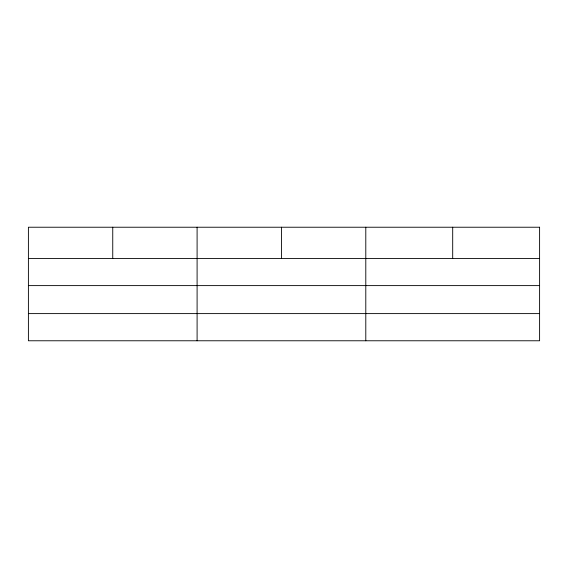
<?xml version="1.0" encoding="UTF-8"?>
<svg xmlns="http://www.w3.org/2000/svg" width="568" height="568" viewBox="0 0 568 568"><rect width="100%" height="100%" fill="white"/><g stroke="black" fill="none" stroke-linecap="round" stroke-linejoin="round"><path stroke-width="0.85" d="M28.4 258.447L539.6 258.447M28.4 285.612L539.6 285.612M28.4 313.607L539.6 313.607M452.696 227.228L452.696 258.447M365.792 227.228L365.792 340.772M281.444 227.228L281.444 258.447M197.096 227.228L197.096 340.772M112.748 227.228L112.748 258.447M539.6 227.228L28.4 227.228L28.4 340.772L539.6 340.772L539.6 227.228"/></g></svg>
